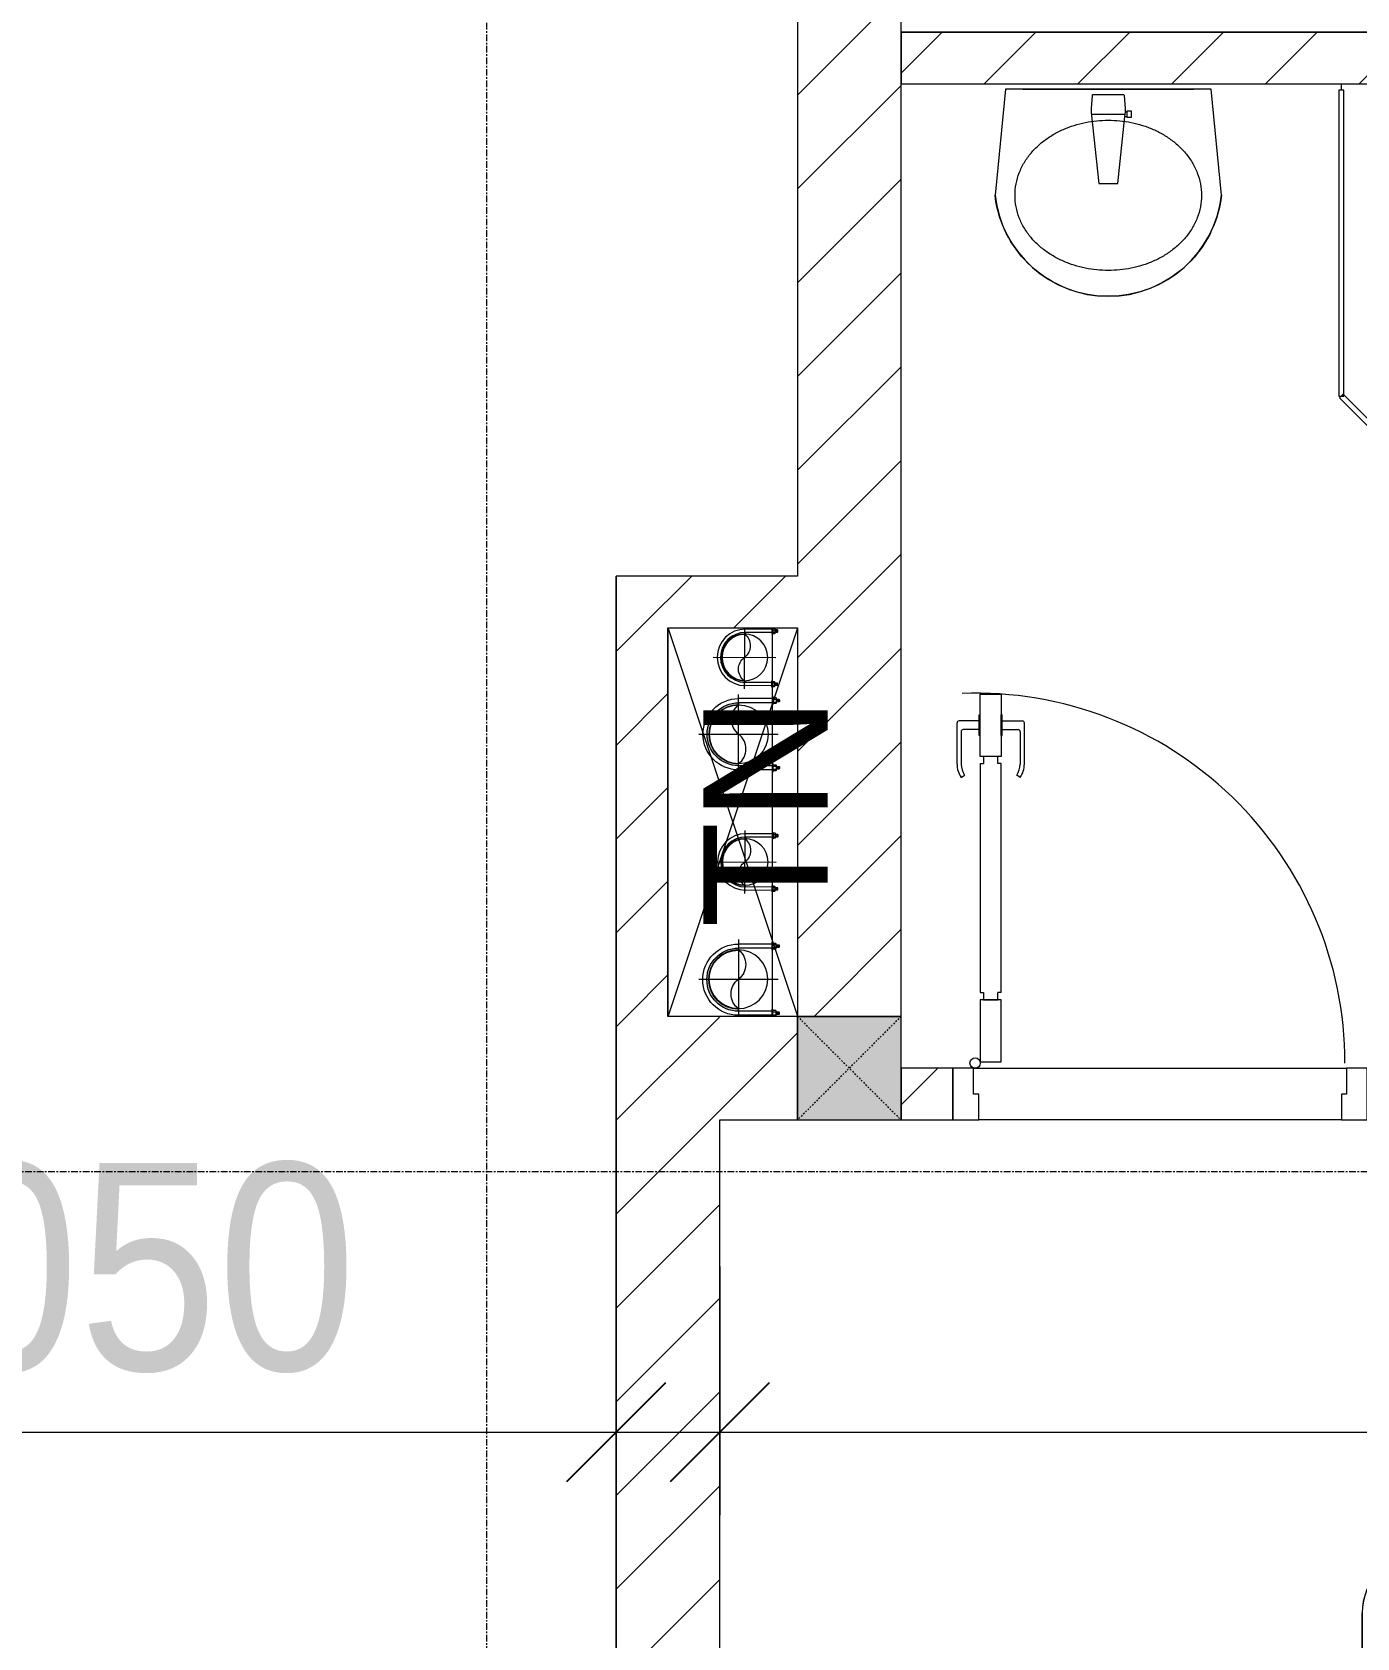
# Model space of a CAD drawing. Header units: millimetres. Extents: x 962 to 239635, y -15958 to 82755.
# Drawn here: x 179126 to 181683, y 27537 to 30637 of the extents above; entities that cross this region are included whole.
import ezdxf

# ---------------------------------------------------------------- set-up
doc = ezdxf.new("R2010")
doc.units = ezdxf.units.MM
for name, pattern in [('Dash', [6, 3, -3]), ('Grid Line', [22.225, 12.7, -3.175, 3.175, -3.175]), ('IMPORT-CENTER _2_', [40.64, 25.4, -5.08, 5.08, -5.08])]:
    doc.linetypes.add(name, pattern=pattern)
for name, color, linetype, lineweight in [('0-1', 7, 'Continuous', 5), ('0-2', 250, 'Continuous', 9), ('A-ANNO-DIMS', 211, 'Continuous', 9), ('A-ANNO-DIMS-160', 211, 'Continuous', 9), ('A-DETL-GENF-1', 9, 'Continuous', 9), ('A-DOOR-1', 254, 'Continuous', 9), ('A-DOOR-2', 9, 'Continuous', 9), ('A-FLOR', 192, 'Continuous', 9), ('A-FLOR-2', 9, 'Continuous', 9), ('A-GLAZ-CURT-1', 254, 'Continuous', 9), ('A-GLAZ-CURT-2', 9, 'Continuous', 9), ('A-WALL', 113, 'Continuous', 9), ('A-WALL-1', 253, 'Continuous', 18), ('A-WALL-2', 9, 'Continuous', 9), ('A-WALL-3', 113, 'Continuous', 18), ('A-WALL-PATT-1', 10, 'Continuous', 9), ('A-WALL-PATT-2', 111, 'Continuous', 9), ('G-ANNO-TEXT-1', 7, 'Continuous', 9), ('G-IMPT', 8, 'Continuous', 9), ('G-IMPT-2', 8, 'IMPORT-CENTER _2_', 9), ('I-FURN-1', 254, 'Continuous', 9), ('M-EQPM', 50, 'Continuous', 9), ('P-SANR-FIXT-1', 254, 'Continuous', 9), ('S-COLS', 52, 'Continuous', 9), ('S-COLS-1', 52, 'Continuous', 5), ('S-COLS-5', 52, 'Dash', 9), ('S-COLS-6', 52, 'Continuous', 18), ('S-COLS-HDLN', 52, 'Dash', 9), ('S-GRID-1', 1, 'Grid Line', 9)]:
    doc.layers.add(name, color=color, linetype=linetype, lineweight=lineweight)
doc.styles.add('Arial_10', font='arial_0.ttf', dxfattribs={"height": 240})
doc.styles.add('UTM Avo', font='UTM Avo.ttf', dxfattribs={"width": 0.9, "height": 400})
doc.dimstyles.new('1_Dim_chi_tiet_2_5', dxfattribs={"dimscale": 304.8, "dimtxt": 399.720379, "dimasz": 0.629921, "dimexe": 0.524934, "dimexo": 0.0625, "dimgap": 0.052493, "dimtad": 1, "dimdec": 0, "dimrnd": 5, "dimzin": 0, "dimdsep": 46, "dimtxsty": 'UTM Avo', "dimblk1": 'OBLIQUE', "dimblk2": 'OBLIQUE', "dimsah": 1, "dimcen": 0.09, "dimdle": 0.524934, "dimazin": 0, "dimtfac": 1, "dimtdec": 4, "dimtix": 1, "dimtmove": 0, "dimatfit": 3, "dimfxl": 1.049869, "dimfxlon": 1, "dimtvp": 1, "dimtolj": 1, "dimtzin": 0, "dimarcsym": 2})
doc.dimstyles.new('1_Dim_chi_tiet_2_5_1', dxfattribs={"dimscale": 304.8, "dimtxt": 399.720379, "dimasz": 0.629921, "dimexe": 0.524934, "dimexo": 0.0625, "dimgap": 0.052493, "dimtad": 1, "dimdec": 0, "dimrnd": 5, "dimzin": 0, "dimdsep": 46, "dimtxsty": 'UTM Avo', "dimblk1": 'OBLIQUE', "dimblk2": 'OBLIQUE', "dimsah": 1, "dimcen": 0.09, "dimdle": 0.524934, "dimazin": 0, "dimtfac": 1, "dimtdec": 4, "dimtix": 1, "dimtmove": 0, "dimatfit": 3, "dimfxl": 1.049869, "dimfxlon": 1, "dimtvp": 1, "dimtolj": 1, "dimtzin": 0, "dimarcsym": 2})
pattern_1 = [(45, (0, 0), (-90.50967, 90.50967), [])]
pattern_2 = [(45, (61750.9, 0), (-90.50967, 90.50967), [])]

# ---------------------------------------------------------------- blocks, each defined once
blk = doc.blocks.new('DOOR_CW_01 CANH MO-PANEL KINH - DIG_02-800x2200-CỬA NHÔM KÍNH-V2-TKCS_MB TẦNG 2')
at = {"layer": 'A-DETL-GENF-1'}
for p, q in [((-347, 772), (-307, 772)), ((-347, 652), (-347, 772)), ((-307, 772), (-307, 652)), ((-392, 637), (-392, 716.5)), ((-349, 720.5), (-388, 720.5)), ((-349, 731.8), (-347, 731.8)), ((-349, 692.2), (-349, 731.8)), ((-347, 692.2), (-347, 731.8)), ((-307, 692.2), (-307, 731.8)), ((-305, 731.8), (-307, 731.8)), ((-305, 692.2), (-305, 731.8)), ((-305, 720.5), (-266, 720.5)), ((-262, 637), (-262, 716.5)), ((-384, 699.5), (-384, 637)), ((-349, 703.5), (-380, 703.5)), ((-347, 692.2), (-349, 692.2)), ((-307, 692.2), (-305, 692.2)), ((-305, 703.5), (-274, 703.5)), ((-270, 699.5), (-270, 637)), ((-307, 652), (-347, 652)), ((-313, 652), (-341, 652)), ((-341, 652), (-341, 638)), ((-313, 638), (-313, 652)), ((-347, 638), (-341, 638)), ((-347, 638), (-347, 196)), ((-307, 638), (-313, 638)), ((-307, 196), (-307, 638)), ((-383.9, 611.2), (-377.3, 615.8)), ((-270.1, 611.2), (-276.7, 615.8)), ((-347, 196), (-341, 196)), ((-341, 196), (-341, 182)), ((-307, 196), (-313, 196)), ((-313, 182), (-313, 196)), ((-307, 182), (-347, 182)), ((-347, 182), (-347, 62)), ((-341, 182), (-313, 182)), ((-307, 62), (-307, 182)), ((-347, 62), (-307, 62))]:
    blk.add_line(p, q, dxfattribs=at)
blk.add_circle((-357, 60), 10, dxfattribs=at)
for centre, radius, start, end in [((-357, 60), 714, 360, 92), ((-388, 716.5), 4, 90, 180), ((-266, 716.5), 4, 0, 90), ((-380, 699.5), 4, 90, 180), ((-274, 699.5), 4, 0, 90), ((-347, 637), 45, 180, 215), ((-347, 637), 37, 180, 215), ((-307, 637), 37, 325, 0), ((-307, 637), 45, 325, 0)]:
    blk.add_arc(centre, radius, start, end, dxfattribs=at)
at = {"layer": 'A-DOOR-2'}
for p, q in [((-360, 50), (-400, 50)), ((-400, 50), (-400, -50)), ((-360, 0), (-360, 50)), ((-357, 50), (-332, 50)), ((400, 50), (360, 50)), ((360, 50), (360, 0)), ((400, -50), (400, 50)), ((-350, 0), (-360, 0)), ((-350, -50), (-350, 0)), ((360, 0), (350, 0)), ((350, 0), (350, -50)), ((-400, -50), (-350, -50)), ((350, -50), (400, -50))]:
    blk.add_line(p, q, dxfattribs=at)
blk = doc.blocks.new('bonruatreo - Chậu rửa-V4-TKCS_MB TẦNG 2')
at = {"layer": 'P-SANR-FIXT-1'}
for p, q in [((-218.6, 205), (-198.4, 0)), ((198.4, 0), (218.6, 205)), ((-18.5, 182.5), (-32.2, 52.9)), ((18.5, 182.5), (-18.5, 182.5)), ((33, 45.4), (18.5, 182.5)), ((-35.6, 54.2), (-44.7, 54.2)), ((-44.7, 54.2), (-44.7, 42.8)), ((-44.7, 42.8), (-35.6, 42.8)), ((-35.6, 52.9), (-35.6, 54.2)), ((-32.2, 52.9), (-35.6, 52.9)), ((-35.6, 44.2), (-35.6, 52.9)), ((-35.6, 42.8), (-35.6, 44.2)), ((-35.6, 44.2), (-33.1, 44.2)), ((-32.2, 52.9), (-33.1, 44.2)), ((-33, 37.3), (-31.4, 12.2)), ((32.7, 48.5), (-32.7, 48.5)), ((31.4, 12.2), (33, 37.3)), ((-198.4, 0), (198.4, 0)), ((165, 0), (-165, 0)), ((-30.2, 11), (30.2, 11))]:
    blk.add_line(p, q, dxfattribs=at)
at = {"layer": 'P-SANR-FIXT-1', "flags": 128}
blk.add_lwpolyline([(-218.6, 205), (-217.4, 213.7), (-215.9, 222.4), (-214, 231), (-211.8, 239.5), (-209.3, 247.9), (-206.4, 256.2), (-203.2, 264.4), (-199.6, 272.5), (-195.8, 280.4), (-191.6, 288.1), (-187.1, 295.7), (-182.3, 303.1), (-177.3, 310.3), (-171.9, 317.3), (-166.3, 324.1), (-160.4, 330.6), (-154.2, 336.9), (-147.8, 342.9), (-141.2, 348.7), (-134.3, 354.2), (-127.3, 359.4), (-120, 364.4), (-112.5, 369), (-104.9, 373.4), (-97.1, 377.4), (-89.1, 381.2), (-81, 384.6), (-72.7, 387.6), (-64.4, 390.4), (-55.9, 392.8), (-47.3, 394.8), (-38.7, 396.6), (-30, 397.9), (-21.3, 399), (-12.5, 399.6), (-3.7, 400), (5.1, 399.9), (13.9, 399.6), (22.6, 398.8), (31.4, 397.8), (40.1, 396.3), (48.7, 394.5), (57.2, 392.4), (65.7, 390), (74, 387.2), (82.2, 384.1), (90.3, 380.6), (98.3, 376.8), (106.1, 372.7), (113.7, 368.3), (121.1, 363.6), (128.4, 358.7), (135.4, 353.4), (142.2, 347.8), (148.8, 342), (155.2, 335.9), (161.3, 329.6), (167.2, 323), (172.8, 316.2), (178.1, 309.2), (183.1, 302), (187.8, 294.6), (192.2, 287), (196.4, 279.2), (200.2, 271.3), (203.7, 263.2), (206.8, 255), (209.7, 246.6), (212.2, 238.2), (214.3, 229.7), (216.1, 221.1), (217.6, 212.4), (218.6, 205)], dxfattribs=at)
at = {"layer": 'P-SANR-FIXT-1'}
for centre, radius, start, end in [((0, 180), 220, 6.525, 173.475), ((5.5, 41.4), 38.7, 175.8543, 186.034), ((-5.5, 41.4), 38.7, 353.966, 6.034), ((-30.1, 12.3), 1.3, 183.5997, 268.7722), ((30.1, 12.3), 1.3, 271.2278, 356.4003)]:
    blk.add_arc(centre, radius, start, end, dxfattribs=at)
for points in [[(-180, 205), (-180, 212.4), (-178.6, 227.3), (-172.4, 248.8), (-162.5, 268.9), (-149.4, 287), (-133.8, 303), (-116.1, 316.6), (-96.9, 327.9), (-76.5, 336.8), (-55.2, 343.5), (-33.3, 347.9), (-11.2, 350.1), (11.1, 350.1), (33.3, 347.9), (55.2, 343.5), (76.5, 336.8), (96.9, 327.9), (116.1, 316.6), (133.8, 302.9), (149.5, 287), (162.5, 268.8), (172.4, 248.8), (178.6, 227.3), (180, 212.4), (180, 205)], [(180, 205), (180, 197.6), (178.6, 182.7), (172.4, 161.2), (162.5, 141.2), (149.5, 123), (133.8, 107.1), (116.1, 93.4), (96.9, 82.1), (76.5, 73.2), (55.2, 66.5), (33.3, 62.1), (11.1, 59.9), (-11.2, 59.9), (-33.3, 62.1), (-55.2, 66.5), (-76.5, 73.2), (-96.9, 82.1), (-116.1, 93.4), (-133.8, 107), (-149.4, 123), (-162.5, 141.1), (-172.4, 161.2), (-178.6, 182.7), (-180, 197.6), (-180, 205)]]:
    blk.add_open_spline(points, degree=3, dxfattribs=at)
blk = doc.blocks.new('System Panel - Glazed-901218-TKCS_MB TẦNG 2')
at = {"layer": 'A-GLAZ-CURT-2'}
for p, q in [((295.3, 5), (-295.3, 5)), ((-295.3, 5), (-295.3, -5)), ((295.3, -5), (295.3, 5)), ((-295.3, -5), (295.3, -5))]:
    blk.add_line(p, q, dxfattribs=at)
blk = doc.blocks.new('System Panel - Glazed-901219-TKCS_MB TẦNG 2')
at = {"layer": 'A-GLAZ-CURT-2'}
for p, q in [((316.6, 5), (-316.6, 5)), ((-316.6, 5), (-316.6, -5)), ((316.6, -5), (316.6, 5)), ((-316.6, -5), (316.6, -5))]:
    blk.add_line(p, q, dxfattribs=at)
blk = doc.blocks.new('GIUONG NGU-2TAB-1600x2000 - GIUONG NGU-2TAB-1600x2000-885815-TKCS_MB TẦNG 2')
at = {"layer": 'I-FURN-1'}
for p, q in [((458.5, 0), (8.5, 0)), ((8.5, 0), (8.5, -50)), ((458.5, -50), (458.5, 0)), ((2108.2, 0), (458.5, 0)), ((458.5, 0), (458.5, -50)), ((458.5, 0), (2108.2, 0)), ((2108.2, -50), (2108.2, 0)), ((2558.2, 0), (2108.2, 0)), ((2108.2, 0), (2108.2, -50)), ((2558.2, -50), (2558.2, 0)), ((458.5, -50), (8.5, -50)), ((8.5, -50), (8.5, -450.3)), ((8.5, -50), (458.5, -50)), ((458.5, -50), (8.5, -50)), ((8.5, -50), (8.5, -450.3)), ((458.5, -450.3), (458.5, -50)), ((2108.2, -50), (458.5, -50)), ((458.5, -50), (458.5, -1938.9)), ((458.5, -50), (2108.2, -50)), ((458.5, -1938.9), (458.5, -50)), ((458.5, -450.3), (458.5, -50)), ((458.5, -50), (2108.2, -50)), ((2558.2, -50), (2108.2, -50)), ((2108.2, -50), (2108.2, -450.3)), ((2108.2, -1938.9), (2108.2, -50)), ((2108.2, -50), (2558.2, -50)), ((2108.2, -50), (2558.2, -50)), ((2108.2, -450.3), (2108.2, -50)), ((2108.2, -50), (2108.2, -1938.9)), ((2558.2, -450.3), (2558.2, -50)), ((2558.2, -50), (2558.2, -450.3)), ((233.5, -86.8), (233.5, -413.5)), ((2333.2, -86.8), (2333.2, -413.5)), ((508.5, -100), (2058.2, -100)), ((508.5, -1938.9), (508.5, -100)), ((2058.2, -100), (2058.2, -1938.9)), ((120.2, -250.2), (346.8, -250.2)), ((2446.5, -250.2), (2219.8, -250.2)), ((8.5, -450.3), (458.5, -450.3)), ((8.5, -450.3), (458.5, -450.3)), ((2108.2, -450.3), (2558.2, -450.3)), ((2558.2, -450.3), (2108.2, -450.3)), ((1997.1, -2000), (569.6, -2000)), ((569.6, -2050), (1997.1, -2050)), ((1997.1, -2050), (569.6, -2050))]:
    blk.add_line(p, q, dxfattribs=at)
for centre in [(233.5, -250.2), (2333.2, -250.2)]:
    blk.add_circle(centre, 150.7, dxfattribs=at)
for centre, radius, start, end in [((569.6, -1938.9), 111.1, 180, 270), ((569.6, -1938.9), 111.1, 180, 270), ((569.6, -1938.9), 61.1, 180, 270), ((1997.1, -1938.9), 111.1, 270, 360), ((1997.1, -1938.9), 61.1, 270, 0), ((1997.1, -1938.9), 111.1, 270, 0)]:
    blk.add_arc(centre, radius, start, end, dxfattribs=at)
blk = doc.blocks.new('NCV_TKTC_TANG 2_rvt-1-TKCS_MB TẦNG 2')
at = {"layer": 'A-WALL-PATT-1'}
h = blk.add_hatch(dxfattribs=at)
h.set_pattern_fill('FP_1', color=256, style=0, pattern_type=2)
h.set_pattern_definition(pattern_1)
h.paths.add_polyline_path([(122752.6, 30536.9), (122752.6, 30636.9), (120952.6, 30636.9), (120952.6, 30536.9), (122209.6, 30536.9)])
h.paths.add_polyline_path([(120852.6, 30536.9), (120852.6, 30636.9), (119052.6, 30636.9), (119052.6, 30536.9), (120597.5, 30536.9)])
h = blk.add_hatch(dxfattribs=at)
h.set_pattern_fill('FP_1', color=256, style=0, pattern_type=2)
h.set_pattern_definition(pattern_1)
h.paths.add_polyline_path([(120852.6, 28536.9), (120852.6, 28636.9), (119952.6, 28636.9), (119952.6, 28536.9), (120597.5, 28536.9)])
h.paths.add_polyline_path([(119052.6, 28536.9), (119152.6, 28536.9), (119152.6, 28636.9), (119052.6, 28636.9)])
at = {"layer": 'A-FLOR-2'}
for p, q in [((119052.6, 30636.9), (120852.6, 30636.9)), ((119902.6, 30525), (119902.6, 30536.9)), ((119902.6, 28536.9), (119202.6, 28536.9))]:
    blk.add_line(p, q, dxfattribs=at)
at = {"layer": 'A-WALL-1'}
for p, q in [((120852.6, 30636.9), (119052.6, 30636.9)), ((119052.6, 30636.9), (119052.6, 30536.9)), ((119052.6, 30536.9), (120852.6, 30536.9)), ((119152.6, 28636.9), (119052.6, 28636.9)), ((119052.6, 28636.9), (119052.6, 28536.9)), ((119152.6, 28536.9), (119152.6, 28636.9)), ((119052.6, 28536.9), (119152.6, 28536.9))]:
    blk.add_line(p, q, dxfattribs=at)
at = {"layer": 'A-WALL-2'}
for p, q in [((119192.6, 28636.9), (119912.6, 28636.9)), ((119902.6, 28536.9), (119202.6, 28536.9))]:
    blk.add_line(p, q, dxfattribs=at)
at = {"layer": 'A-DOOR-1'}
blk.add_blockref('DOOR_CW_01 CANH MO-PANEL KINH - DIG_02-800x2200-CỬA NHÔM KÍNH-V2-TKCS_MB TẦNG 2', (119552.6, 28586.9), dxfattribs=at)
at = {"layer": 'A-GLAZ-CURT-1'}
for name, p, rotation in [('System Panel - Glazed-901218-TKCS_MB TẦNG 2', (119902.6, 30229.6), 270.0000000000008), ('System Panel - Glazed-901219-TKCS_MB TẦNG 2', (120126.4, 29710.4), 315.0000000000011)]:
    blk.add_blockref(name, p, dxfattribs=dict(at, rotation=rotation))
at = {"layer": 'I-FURN-1', "rotation": 180}
blk.add_blockref('GIUONG NGU-2TAB-1600x2000 - GIUONG NGU-2TAB-1600x2000-885815-TKCS_MB TẦNG 2', (122051, 25646.9), dxfattribs=at)
at = {"layer": 'P-SANR-FIXT-1', "rotation": 180}
blk.add_blockref('bonruatreo - Chậu rửa-V4-TKCS_MB TẦNG 2', (119452.6, 30526.9), dxfattribs=at)
blk = doc.blocks.new('TKTC_XREF_251221_MB TANG 2-7 - TKTC_XREF_260130_MB TANG 2-5_dwg_$cc-4746800-TKCS_MB TẦNG 2')
at = {"layer": 'G-IMPT-2'}
for p, q in [((0, -0.673), (0, 0.673)), ((-0.673, 0), (0.673, 0))]:
    blk.add_line(p, q, dxfattribs=at)
at = {"layer": 'M-EQPM'}
blk.add_circle((0, 0), 0.5, dxfattribs=at)
for centre, radius, start, end in [((0, 0), 0.5, 90, 270), ((0.188, 0.25), 0.313, 126.8699, 233.1301), ((-0.188, -0.25), 0.313, 306.8699, 53.1301)]:
    blk.add_arc(centre, radius, start, end, dxfattribs=at)
blk = doc.blocks.new('TKTC_XREF_251221_MB TANG 2-7 - TKTC_XREF_260130_MB TANG 2-5_dwg_CUM U_DN100-4746796-TKCS_MB TẦNG 2')
at = {"layer": 'G-IMPT'}
blk.add_hatch(color=256, dxfattribs=at).paths.add_polyline_path([(0, 61), (0, 57), (14.8, 55.1), (28.5, 49.4), (40.3, 40.3), (49.4, 28.5), (55.1, 14.8), (57, 0), (55.1, -14.8), (49.4, -28.5), (40.3, -40.3), (28.5, -49.4), (14.8, -55.1), (0, -57), (0, -61), (15.8, -58.9), (30.5, -52.8), (43.1, -43.1), (52.8, -30.5), (58.9, -15.8), (61, 0), (58.9, 15.8), (52.8, 30.5), (43.1, 43.1), (30.5, 52.8), (15.8, 58.9)])
for p, q in [((-79.1, 66.6), (-79.1, 63.4)), ((-76.6, 66.6), (-76.6, 63.4)), ((-74.6, 66.6), (-74.6, 63.4)), ((-72.7, 69.3), (-72.7, 60.7)), ((-66.9, 67.9), (-71.7, 67.9)), ((-66.9, 62.1), (-71.7, 62.1)), ((-65, 69), (0, 69)), ((-79.1, -63.4), (-79.1, -66.6)), ((-76.6, -63.4), (-76.6, -66.6)), ((-74.6, -63.4), (-74.6, -66.6)), ((-72.7, -60.7), (-72.7, -69.3)), ((-66.9, -62.1), (-71.7, -62.1)), ((-66.9, -67.9), (-71.7, -67.9)), ((-65, -69), (0, -69))]:
    blk.add_line(p, q, dxfattribs=at)
at = {"layer": 'G-IMPT', "flags": 128}
for points in [[(-72.7, 67.6), (-78.1, 67.6), (-78.1, 62.4), (-72.7, 62.4)], [(-71.7, 59.2), (-66.9, 59.2), (-66.9, 70.8), (-71.7, 70.8)], [(-66.9, 70.8), (-66.9, 72.7), (-65, 72.7), (-65, 57.3), (-66.9, 57.3), (-66.9, 59.2)], [(-65, 61), (0, 61), (0, 57)], [(-72.7, -62.4), (-78.1, -62.4), (-78.1, -67.6), (-72.7, -67.6)], [(-71.7, -70.8), (-66.9, -70.8), (-66.9, -59.2), (-71.7, -59.2)], [(-66.9, -59.2), (-66.9, -57.3), (-65, -57.3), (-65, -72.7), (-66.9, -72.7), (-66.9, -70.8)], [(-65, -61), (0, -61), (0, -57)]]:
    blk.add_lwpolyline(points, dxfattribs=at)
at = {"layer": 'G-IMPT'}
for centre, radius, start, end in [((-78.1, 66.6), 0.96, 90, 180), ((-78.1, 63.4), 0.96, 180, 270), ((-71.1, 69.3), 1.56, 112.6199, 247.3801), ((-67.9, 65), 4.8, 143.1301, 216.8699), ((-71.1, 60.7), 1.56, 112.6199, 247.3801), ((0, 0), 69, 270, 90), ((0, 0), 61, 270, 90), ((0, 0), 57, 270, 90), ((-78.1, -63.4), 0.96, 90, 180), ((-78.1, -66.6), 0.96, 180, 270), ((-71.1, -60.7), 1.56, 112.6199, 247.3801), ((-67.9, -65), 4.8, 143.1301, 216.8699), ((-71.1, -69.3), 1.56, 112.6199, 247.3801)]:
    blk.add_arc(centre, radius, start, end, dxfattribs=at)
blk = doc.blocks.new('TKTC_XREF_251221_MB TANG 2-7 - TKTC_XREF_260130_MB TANG 2-5_dwg_$cc-V151-TKCS_MB TẦNG 2')
at = {"layer": 'G-IMPT-2'}
for p, q in [((0, -0.673), (0, 0.631)), ((-0.673, 0), (0.673, 0))]:
    blk.add_line(p, q, dxfattribs=at)
at = {"layer": 'M-EQPM'}
blk.add_circle((0, 0), 0.5, dxfattribs=at)
for centre, radius, start, end in [((0, 0), 0.5, 90, 270), ((0.188, 0.25), 0.313, 126.8699, 233.1301), ((-0.188, -0.25), 0.313, 306.8699, 53.1301)]:
    blk.add_arc(centre, radius, start, end, dxfattribs=at)
blk = doc.blocks.new('TKTC_XREF_251221_MB TANG 2-7 - TKTC_XREF_260130_MB TANG 2-5_dwg_CUM U_DN100-V152-TKCS_MB TẦNG 2')
at = {"layer": 'G-IMPT'}
blk.add_hatch(color=256, dxfattribs=at).paths.add_polyline_path([(0, -61), (0, -57), (14.8, -55.1), (28.5, -49.4), (40.3, -40.3), (49.4, -28.5), (55.1, -14.8), (57, 0), (55.1, 14.8), (49.4, 28.5), (40.3, 40.3), (28.5, 49.4), (14.8, 55.1), (0, 57), (0, 61), (15.8, 58.9), (30.5, 52.8), (43.1, 43.1), (52.8, 30.5), (58.9, 15.8), (61, 0), (58.9, -15.8), (52.8, -30.5), (43.1, -43.1), (30.5, -52.8), (15.8, -58.9)])
for p, q in [((-79.1, 66.6), (-79.1, 63.4)), ((-76.6, 66.6), (-76.6, 63.4)), ((-74.6, 66.6), (-74.6, 63.4)), ((-72.7, 69.3), (-72.7, 60.7)), ((-66.9, 67.9), (-71.7, 67.9)), ((-65, 69), (0, 69)), ((-66.9, 62.1), (-71.7, 62.1)), ((-72.7, -60.7), (-72.7, -69.3)), ((-66.9, -62.1), (-71.7, -62.1)), ((-79.1, -63.4), (-79.1, -66.6)), ((-76.6, -63.4), (-76.6, -66.6)), ((-74.6, -63.4), (-74.6, -66.6)), ((-66.9, -67.9), (-71.7, -67.9)), ((-65, -69), (0, -69))]:
    blk.add_line(p, q, dxfattribs=at)
at = {"layer": 'G-IMPT', "flags": 128}
for points in [[(-72.7, 67.6), (-78.1, 67.6), (-78.1, 62.4), (-72.7, 62.4)], [(-71.7, 59.2), (-66.9, 59.2), (-66.9, 70.8), (-71.7, 70.8)], [(-66.9, 70.8), (-66.9, 72.7), (-65, 72.7), (-65, 57.3), (-66.9, 57.3), (-66.9, 59.2)], [(-65, 61), (0, 61), (0, 57)], [(-71.7, -70.8), (-66.9, -70.8), (-66.9, -59.2), (-71.7, -59.2)], [(-66.9, -59.2), (-66.9, -57.3), (-65, -57.3), (-65, -71.1)], [(-65, -61), (0, -61), (0, -57)], [(-72.7, -62.4), (-78.1, -62.4), (-78.1, -67.6), (-72.7, -67.6)]]:
    blk.add_lwpolyline(points, dxfattribs=at)
at = {"layer": 'G-IMPT'}
for centre, radius, start, end in [((-78.1, 66.6), 0.96, 90, 180), ((-78.1, 63.4), 0.96, 180, 270), ((-71.1, 69.3), 1.56, 112.6199, 247.3801), ((-67.9, 65), 4.8, 143.1301, 216.8699), ((0, 0), 69, 270, 90), ((-71.1, 60.7), 1.56, 112.6199, 247.3801), ((0, 0), 61, 270, 90), ((0, 0), 57, 270, 90), ((-71.1, -60.7), 1.56, 112.6199, 247.3801), ((-67.9, -65), 4.8, 143.1301, 216.8699), ((-78.1, -63.4), 0.96, 90, 180), ((-78.1, -66.6), 0.96, 180, 270), ((-71.1, -69.3), 1.56, 112.6199, 247.3801)]:
    blk.add_arc(centre, radius, start, end, dxfattribs=at)
blk = doc.blocks.new('TKTC_XREF_251221_MB TANG 2-7 - TKTC_XREF_260130_MB TANG 2-5_dwg_CUM U_DN100-4746799-TKCS_MB TẦNG 2')
at = {"layer": 'G-IMPT'}
blk.add_hatch(color=256, dxfattribs=at).paths.add_polyline_path([(0, 61), (15.8, 58.9), (30.5, 52.8), (43.1, 43.1), (52.8, 30.5), (58.9, 15.8), (61, 0), (58.9, -15.8), (52.8, -30.5), (43.1, -43.1), (30.5, -52.8), (15.8, -58.9), (0, -61), (0, -57), (14.8, -55.1), (28.5, -49.4), (40.3, -40.3), (49.4, -28.5), (55.1, -14.8), (57, 0), (55.1, 14.8), (49.4, 28.5), (40.3, 40.3), (28.5, 49.4), (14.8, 55.1), (0, 57)])
for p, q in [((-79.1, 66.6), (-79.1, 63.4)), ((-76.6, 66.6), (-76.6, 63.4)), ((-74.6, 66.6), (-74.6, 63.4)), ((-72.7, 69.3), (-72.7, 60.7)), ((-66.9, 67.9), (-71.7, 67.9)), ((-65, 69), (0, 69)), ((-66.9, 62.1), (-71.7, 62.1)), ((-72.7, -60.7), (-72.7, -69.3)), ((-66.9, -62.1), (-71.7, -62.1)), ((-79.1, -63.4), (-79.1, -66.6)), ((-76.6, -63.4), (-76.6, -66.6)), ((-74.6, -63.4), (-74.6, -66.6)), ((-66.9, -67.9), (-71.7, -67.9)), ((-65, -69), (0, -69))]:
    blk.add_line(p, q, dxfattribs=at)
at = {"layer": 'G-IMPT', "flags": 128}
for points in [[(-72.7, 67.6), (-78.1, 67.6), (-78.1, 62.4), (-72.7, 62.4)], [(-71.7, 59.2), (-66.9, 59.2), (-66.9, 70.8), (-71.7, 70.8)], [(-66.9, 70.8), (-66.9, 72.7), (-65, 72.7), (-65, 57.3), (-66.9, 57.3), (-66.9, 59.2)], [(-65, 61), (0, 61), (0, 57)], [(-71.7, -70.8), (-66.9, -70.8), (-66.9, -59.2), (-71.7, -59.2)], [(-66.9, -59.2), (-66.9, -57.3), (-65, -57.3), (-65, -72.7), (-66.9, -72.7), (-66.9, -70.8)], [(-65, -61), (0, -61), (0, -57)], [(-72.7, -62.4), (-78.1, -62.4), (-78.1, -67.6), (-72.7, -67.6)]]:
    blk.add_lwpolyline(points, dxfattribs=at)
at = {"layer": 'G-IMPT'}
for centre, radius, start, end in [((-78.1, 66.6), 0.96, 90, 180), ((-78.1, 63.4), 0.96, 180, 270), ((-71.1, 69.3), 1.56, 112.6199, 247.3801), ((-67.9, 65), 4.8, 143.1301, 216.8699), ((0, 0), 69, 270, 90), ((-71.1, 60.7), 1.56, 112.6199, 247.3801), ((0, 0), 61, 270, 90), ((0, 0), 57, 270, 90), ((-71.1, -60.7), 1.56, 112.6199, 247.3801), ((-67.9, -65), 4.8, 143.1301, 216.8699), ((-78.1, -63.4), 0.96, 90, 180), ((-78.1, -66.6), 0.96, 180, 270), ((-71.1, -69.3), 1.56, 112.6199, 247.3801)]:
    blk.add_arc(centre, radius, start, end, dxfattribs=at)
blk = doc.blocks.new('TKTC_XREF_251221_MB TANG 2-7 - TKTC_XREF_260130_MB TANG 2-5_dwg_$cc-4746798-TKCS_MB TẦNG 2')
at = {"layer": 'G-IMPT-2'}
for p, q in [((0, -0.673), (0, 0.673)), ((-0.673, 0), (0.673, 0))]:
    blk.add_line(p, q, dxfattribs=at)
at = {"layer": 'M-EQPM'}
blk.add_circle((0, 0), 0.5, dxfattribs=at)
for centre, radius, start, end in [((0, 0), 0.5, 90, 270), ((0.188, 0.25), 0.313, 126.8699, 233.1301), ((-0.188, -0.25), 0.313, 306.8699, 53.1301)]:
    blk.add_arc(centre, radius, start, end, dxfattribs=at)
blk = doc.blocks.new('TKTC_XREF_251221_MB TANG 2-7 - TKTC_XREF_260130_MB TANG 2-5_dwg_$cc-V153-TKCS_MB TẦNG 2')
at = {"layer": 'G-IMPT-2'}
for p, q in [((0, -0.633), (0, 0.673)), ((-0.673, 0), (0.673, 0))]:
    blk.add_line(p, q, dxfattribs=at)
at = {"layer": 'M-EQPM'}
blk.add_circle((0, 0), 0.5, dxfattribs=at)
for centre, radius, start, end in [((0, 0), 0.5, 90, 270), ((0.188, 0.25), 0.313, 126.8699, 233.1301), ((-0.188, -0.25), 0.313, 306.8699, 53.1301)]:
    blk.add_arc(centre, radius, start, end, dxfattribs=at)
blk = doc.blocks.new('TKTC_XREF_251221_MB TANG 2-7 - TKTC_XREF_260130_MB TANG 2-5_dwg_CUM U_DN100-V154-TKCS_MB TẦNG 2')
at = {"layer": 'G-IMPT'}
blk.add_hatch(color=256, dxfattribs=at).paths.add_polyline_path([(0, 61), (0, 57), (14.8, 55.1), (28.5, 49.4), (40.3, 40.3), (49.4, 28.5), (55.1, 14.8), (55.8, -8.8), (55.1, -14.8), (49.4, -28.5), (40.3, -40.3), (28.5, -49.4), (14.8, -55.1), (0, -57), (0, -61), (15.8, -58.9), (30.5, -52.8), (43.1, -43.1), (52.8, -30.5), (59.8, -8.8), (61, 0), (58.9, 15.8), (52.8, 30.5), (43.1, 43.1), (30.5, 52.8), (15.8, 58.9)])
for p, q in [((-79.1, 66.6), (-79.1, 63.4)), ((-76.6, 66.6), (-76.6, 63.4)), ((-74.6, 66.6), (-74.6, 63.4)), ((-72.7, 69.3), (-72.7, 60.7)), ((-66.9, 67.9), (-71.7, 67.9)), ((-66.9, 62.1), (-71.7, 62.1)), ((-65, 69), (0, 69)), ((-79.1, -63.4), (-79.1, -66.6)), ((-76.6, -63.4), (-76.6, -66.6)), ((-74.6, -63.4), (-74.6, -66.6)), ((-72.7, -60.7), (-72.7, -69.3)), ((-66.9, -62.1), (-71.7, -62.1)), ((-66.9, -67.9), (-71.7, -67.9)), ((-66.9, -72.7), (-66.9, -70.8)), ((-65, -69), (0, -69))]:
    blk.add_line(p, q, dxfattribs=at)
at = {"layer": 'G-IMPT', "flags": 128}
for points in [[(-72.7, 67.6), (-78.1, 67.6), (-78.1, 62.4), (-72.7, 62.4)], [(-71.7, 59.2), (-66.9, 59.2), (-66.9, 70.8), (-71.7, 70.8)], [(-66.9, 70.8), (-66.9, 72.7), (-65, 72.7), (-65, 57.3), (-66.9, 57.3), (-66.9, 59.2)], [(-65, 61), (0, 61), (0, 57)], [(-72.7, -62.4), (-78.1, -62.4), (-78.1, -67.6), (-72.7, -67.6)], [(-71.7, -70.8), (-66.9, -70.8), (-66.9, -59.2), (-71.7, -59.2)], [(-66.9, -59.2), (-66.9, -57.3), (-65, -57.3), (-65, -72.6)], [(-65, -61), (0, -61), (0, -57)]]:
    blk.add_lwpolyline(points, dxfattribs=at)
at = {"layer": 'G-IMPT'}
for centre, radius, start, end in [((-78.1, 66.6), 0.96, 90, 180), ((-78.1, 63.4), 0.96, 180, 270), ((-71.1, 69.3), 1.56, 112.6199, 247.3801), ((-67.9, 65), 4.8, 143.1301, 216.8699), ((-71.1, 60.7), 1.56, 112.6199, 247.3801), ((0, 0), 69, 270, 90), ((0, 0), 61, 270, 90), ((0, 0), 57, 270, 90), ((-78.1, -63.4), 0.96, 90, 180), ((-78.1, -66.6), 0.96, 180, 270), ((-71.1, -60.7), 1.56, 112.6199, 247.3801), ((-67.9, -65), 4.8, 143.1301, 216.8699), ((-71.1, -69.3), 1.56, 112.6199, 247.3801)]:
    blk.add_arc(centre, radius, start, end, dxfattribs=at)
blk = doc.blocks.new('TKTC_XREF_251221_MB TANG 2-7 - TKTC_XREF_251221_MB TANG 2-7-2039446-TKCS_MB TẦNG 2')
at = {"layer": 'M-EQPM'}
blk.add_line((85151.2, 12250), (85151.2, 11500), dxfattribs=at)
at = {"extrusion": (0, 0, -1)}
for name, p, xscale, yscale, zscale, rotation in [('TKTC_XREF_251221_MB TANG 2-7 - TKTC_XREF_260130_MB TANG 2-5_dwg_$cc-V153-TKCS_MB TẦNG 2', (-85097.6, 12193), 90.00000000005107, 90.00000000005107, -90.00000000005109, 180.3740267799373), ('TKTC_XREF_251221_MB TANG 2-7 - TKTC_XREF_260130_MB TANG 2-5_dwg_CUM U_DN100-4746799-TKCS_MB TẦNG 2', (-85086.4, 12044.7), 0.9974999999999965, 0.9974999999999965, -0.9974999999999965, 0.0009913385626578414), ('TKTC_XREF_251221_MB TANG 2-7 - TKTC_XREF_260130_MB TANG 2-5_dwg_$cc-4746800-TKCS_MB TẦNG 2', (-85098.2, 11798), 90.00000000005107, 90.00000000005107, -90.00000000005109, 180.3740267799373), ('TKTC_XREF_251221_MB TANG 2-7 - TKTC_XREF_260130_MB TANG 2-5_dwg_$cc-V151-TKCS_MB TẦNG 2', (-85085.9, 11571.8), 113.7150000000091, 113.7150000000091, -113.7150000000091, 179.9990086636432), ('TKTC_XREF_251221_MB TANG 2-7 - TKTC_XREF_260130_MB TANG 2-5_dwg_CUM U_DN100-V152-TKCS_MB TẦNG 2', (-85085.9, 11570.9), 0.9975000000000005, 0.9975000000000005, -0.9975000000000005, 0.000991338195008684)]:
    blk.add_blockref(name, p, dxfattribs=dict(at, xscale=xscale, yscale=yscale, zscale=zscale, rotation=rotation))
for name, p, xscale, yscale, zscale, rotation in [('TKTC_XREF_251221_MB TANG 2-7 - TKTC_XREF_260130_MB TANG 2-5_dwg_CUM U_DN100-V154-TKCS_MB TẦNG 2', (85099.5, 12193), 0.7894736842105242, 0.7894736842105242, 0.7894736842105242, 179.6259732184666), ('TKTC_XREF_251221_MB TANG 2-7 - TKTC_XREF_260130_MB TANG 2-5_dwg_$cc-4746798-TKCS_MB TẦNG 2', (85086.4, 12044.7), 113.7150000000092, 113.7150000000092, 113.7150000000092, 359.9990086636432), ('TKTC_XREF_251221_MB TANG 2-7 - TKTC_XREF_260130_MB TANG 2-5_dwg_CUM U_DN100-4746796-TKCS_MB TẦNG 2', (85100.1, 11798), 0.7894736842105242, 0.7894736842105242, 0.7894736842105242, 179.6259732184666)]:
    blk.add_blockref(name, p, dxfattribs=dict(xscale=xscale, yscale=yscale, zscale=zscale, rotation=rotation))
blk = doc.blocks.new('G1_SOF - BO TRU - 200x200-3052401-TKCS_MB TẦNG 2')
at = {"layer": 'S-COLS-HDLN'}
for p, q in [((-100, -100), (100, 100)), ((100, -100), (-100, 100))]:
    blk.add_line(p, q, dxfattribs=at)
blk = doc.blocks.new('DIMBLOCK236-TKCS_MB TẦNG 2')
at = {"layer": 'A-ANNO-DIMS-160'}
for p, q in [((178203.5, 28254.2), (178203.5, 27774.2)), ((178203.5, 27934.2), (178203.5, 28254.2)), ((180253.5, 28254.2), (180253.5, 27774.2)), ((180253.5, 27934.2), (180253.5, 28254.2)), ((178043.5, 27934.2), (180413.5, 27934.2))]:
    blk.add_line(p, q, dxfattribs=at)
at = {"layer": 'A-ANNO-DIMS-160', "lineweight": 25}
for p, q in [((178203.5, 27934.2), (178299.5, 28030.2)), ((180253.5, 27934.2), (180349.5, 28030.2)), ((178203.5, 27934.2), (178107.5, 27838.2)), ((180253.5, 27934.2), (180157.5, 27838.2))]:
    blk.add_line(p, q, dxfattribs=at)
at = {"layer": 'A-ANNO-DIMS-160', "color": 0, "insert": (178680.7, 28453.9), "char_height": 400, "width": 1314.636, "attachment_point": 1, "line_spacing_factor": 1.110334, "style": 'UTM Avo'}
blk.add_mtext('2050', dxfattribs=at)
blk = doc.blocks.new('_Oblique')
at = {"color": 0, "linetype": 'ByBlock', "lineweight": -2}
blk.add_line((-0.5, -0.5), (0.5, 0.5), dxfattribs=at)
blk = doc.blocks.new('DIMBLOCK360-TKCS_MB TẦNG 2')
at = {"layer": 'A-ANNO-DIMS-160'}
for p, q in [((180453.5, 28254.2), (180453.5, 27774.2)), ((180453.5, 27934.2), (180453.5, 28254.2)), ((188803.5, 28254.2), (188803.5, 27774.2)), ((188803.5, 27934.2), (188803.5, 28254.2)), ((180293.5, 27934.2), (188963.5, 27934.2))]:
    blk.add_line(p, q, dxfattribs=at)
at = {"layer": 'A-ANNO-DIMS-160', "lineweight": 25}
for p, q in [((180453.5, 27934.2), (180549.5, 28030.2)), ((188803.5, 27934.2), (188899.5, 28030.2)), ((180453.5, 27934.2), (180357.5, 27838.2)), ((188803.5, 27934.2), (188707.5, 27838.2))]:
    blk.add_line(p, q, dxfattribs=at)
at = {"layer": 'A-ANNO-DIMS-160', "color": 0, "insert": (184080.7, 28453.9), "char_height": 400, "width": 1314.636, "attachment_point": 1, "line_spacing_factor": 1.110334, "style": 'UTM Avo'}
blk.add_mtext('8350', dxfattribs=at)

msp = doc.modelspace()

# ---------------------------------------------------------------- hatches: boundary and pattern name
at = {"layer": 'A-WALL-PATT-2'}
h = msp.add_hatch(dxfattribs=at)
h.set_pattern_fill('FP_1', color=256, style=0, pattern_type=2)
h.set_pattern_definition(pattern_2)
h.paths.add_polyline_path([(180736.3, 29586.9), (180803.5, 29586.9), (180803.5, 32395.3), (180603.5, 32395.3), (180603.5, 29586.9)])
h.paths.add_polyline_path([(180736.3, 33485.3), (180803.5, 33485.3), (180803.5, 33636.9), (180603.5, 33636.9), (180603.5, 33485.3)])
h = msp.add_hatch(dxfattribs=at)
h.set_pattern_fill('FP_1', color=256, style=0, pattern_type=2)
h.set_pattern_definition(pattern_2)
h.paths.add_polyline_path([(180603.5, 29486.9), (180603.5, 29586.9), (180253.5, 29586.9), (180253.5, 29486.9), (180353.5, 29486.9)])
h = msp.add_hatch(dxfattribs=at)
h.set_pattern_fill('FP_1', color=256, style=0, pattern_type=2)
h.set_pattern_definition(pattern_2)
h.paths.add_polyline_path([(180803.5, 28736.9), (180803.5, 29586.9), (180603.5, 29586.9), (180603.5, 28736.9), (180736.3, 28736.9)])
h = msp.add_hatch(dxfattribs=at)
h.set_pattern_fill('FP_1', color=256, style=0, pattern_type=2)
h.set_pattern_definition(pattern_2)
h.paths.add_polyline_path([(180253.5, 28736.9), (180353.5, 28736.9), (180353.5, 29486.9), (180253.5, 29486.9), (180253.5, 28908.1)])
h = msp.add_hatch(dxfattribs=at)
h.set_pattern_fill('FP_1', color=256, style=0, pattern_type=2)
h.set_pattern_definition(pattern_2)
h.paths.add_polyline_path([(180453.5, 28536.9), (180603.5, 28536.9), (180603.5, 28736.9), (180253.5, 28736.9), (180253.5, 28536.9)])
h = msp.add_hatch(dxfattribs=at)
h.set_pattern_fill('FP_1', color=256, style=0, pattern_type=2)
h.set_pattern_definition(pattern_2)
h.paths.add_polyline_path([(180453.5, 25637.4), (180453.5, 28536.9), (180253.5, 28536.9), (180253.5, 25637.4)])
at = {"layer": 'S-COLS-1'}
msp.add_hatch(color=256, dxfattribs=at).paths.add_polyline_path([(180603.5, 28536.9), (180803.5, 28536.9), (180803.5, 28736.9), (180603.5, 28736.9)])

# ---------------------------------------------------------------- linework, layer by layer
at = {"layer": '0-2'}
for p, q in [((180603.5, 28738.6), (180353.6, 29486.9)), ((180353.6, 28736.9), (180353.6, 29486.9)), ((180353.6, 28736.9), (180603.5, 29485.2))]:
    msp.add_line(p, q, dxfattribs=at)
at = {"layer": 'A-FLOR'}
msp.add_line((180253.4, 25637.4), (180253.4, 29586.9), dxfattribs=at)
at = {"layer": 'A-WALL'}
for p, q in [((180603.5, 28536.9), (180603.5, 28736.9)), ((180603.5, 28736.9), (180803.5, 28736.9))]:
    msp.add_line(p, q, dxfattribs=at)
at = {"layer": 'A-WALL-3'}
for p, q in [((180603.5, 32395.3), (180603.5, 29586.9)), ((180803.5, 28736.9), (180803.5, 32395.3)), ((180253.5, 29586.9), (180253.5, 25637.4)), ((180603.5, 29586.9), (180253.5, 29586.9)), ((180353.5, 29486.9), (180603.5, 29486.9)), ((180353.5, 28736.9), (180353.5, 29486.9)), ((180603.5, 29486.9), (180603.5, 28736.9)), ((180603.5, 28736.9), (180353.5, 28736.9)), ((180453.5, 25637.4), (180453.5, 28536.9)), ((180453.5, 28536.9), (180603.5, 28536.9))]:
    msp.add_line(p, q, dxfattribs=at)
at = {"layer": 'S-COLS'}
for p, q in [((180803.5, 28736.9), (180603.5, 28736.9)), ((180603.5, 28736.9), (180603.5, 28536.9))]:
    msp.add_line(p, q, dxfattribs=at)
at = {"layer": 'S-COLS-6'}
for p, q in [((180803.5, 28536.9), (180803.5, 28736.9)), ((180603.5, 28536.9), (180803.5, 28536.9))]:
    msp.add_line(p, q, dxfattribs=at)
at = {"layer": 'S-GRID-1'}
for p, q in [((180003.5, 19351.6), (180003.5, 76542.3)), ((189415.6, 28436.9), (96253.4, 28436.9))]:
    msp.add_line(p, q, dxfattribs=at)

# ---------------------------------------------------------------- block references
at = {"layer": '0-1'}
msp.add_blockref('NCV_TKTC_TANG 2_rvt-1-TKCS_MB TẦNG 2', (61750.9, 0), dxfattribs=at)
at = {"layer": 'M-EQPM'}
msp.add_blockref('TKTC_XREF_251221_MB TANG 2-7 - TKTC_XREF_251221_MB TANG 2-7-2039446-TKCS_MB TẦNG 2', (95403.5, 17236.9), dxfattribs=at)
at = {"layer": 'S-COLS-5', "rotation": 180}
msp.add_blockref('G1_SOF - BO TRU - 200x200-3052401-TKCS_MB TẦNG 2', (180703.5, 28636.9), dxfattribs=at)

# ---------------------------------------------------------------- texts
at = {"layer": 'G-ANNO-TEXT-1', "insert": (180541.7, 29131.4), "char_height": 240, "width": 624, "attachment_point": 5, "rotation": 90, "line_spacing_factor": 0.936439, "style": 'Arial_10'}
msp.add_mtext('\\pt79.9992,160.0008,240,319.9992,400.0008,480,559.9992,640.0008,720,799.9992,880.0008,960,1039.9992,1120.0008,1200,1279.9992,1360.0008,1440,1519.9992,1600.0008,1680,1759.9992,1840.0008,1920,1999.9992,2080.0008,2160,2239.9992,2320.0008,2400,2479.9992,2560.0008;TN', dxfattribs=at)

# ---------------------------------------------------------------- dimensions: what is measured, and where the dimension line sits
at = {"layer": 'A-ANNO-DIMS'}
for base, p1, p2, dimstyle, override, picture, middle in [((180253.5, 27934.2), (178203.5, 28254.2), (180253.5, 28254.2), '1_Dim_chi_tiet_2_5', {"dimpost": '<>', "dimfxl": 2050}, 'DIMBLOCK236-TKCS_MB TẦNG 2', (179228.5, 28157.2)), ((188803.5, 27934.2), (180453.5, 28254.2), (188803.5, 28254.2), '1_Dim_chi_tiet_2_5_1', {"dimpost": '<>', "dimfxl": 8350}, 'DIMBLOCK360-TKCS_MB TẦNG 2', (184628.5, 28157.2))]:
    dim = msp.add_linear_dim(base=base, p1=p1, p2=p2, dimstyle=dimstyle, override=override, dxfattribs=at)
    dim.commit()
    dim.dimension.update_dxf_attribs({"geometry": picture, "text_midpoint": middle})

doc.saveas('drawing.dxf')
